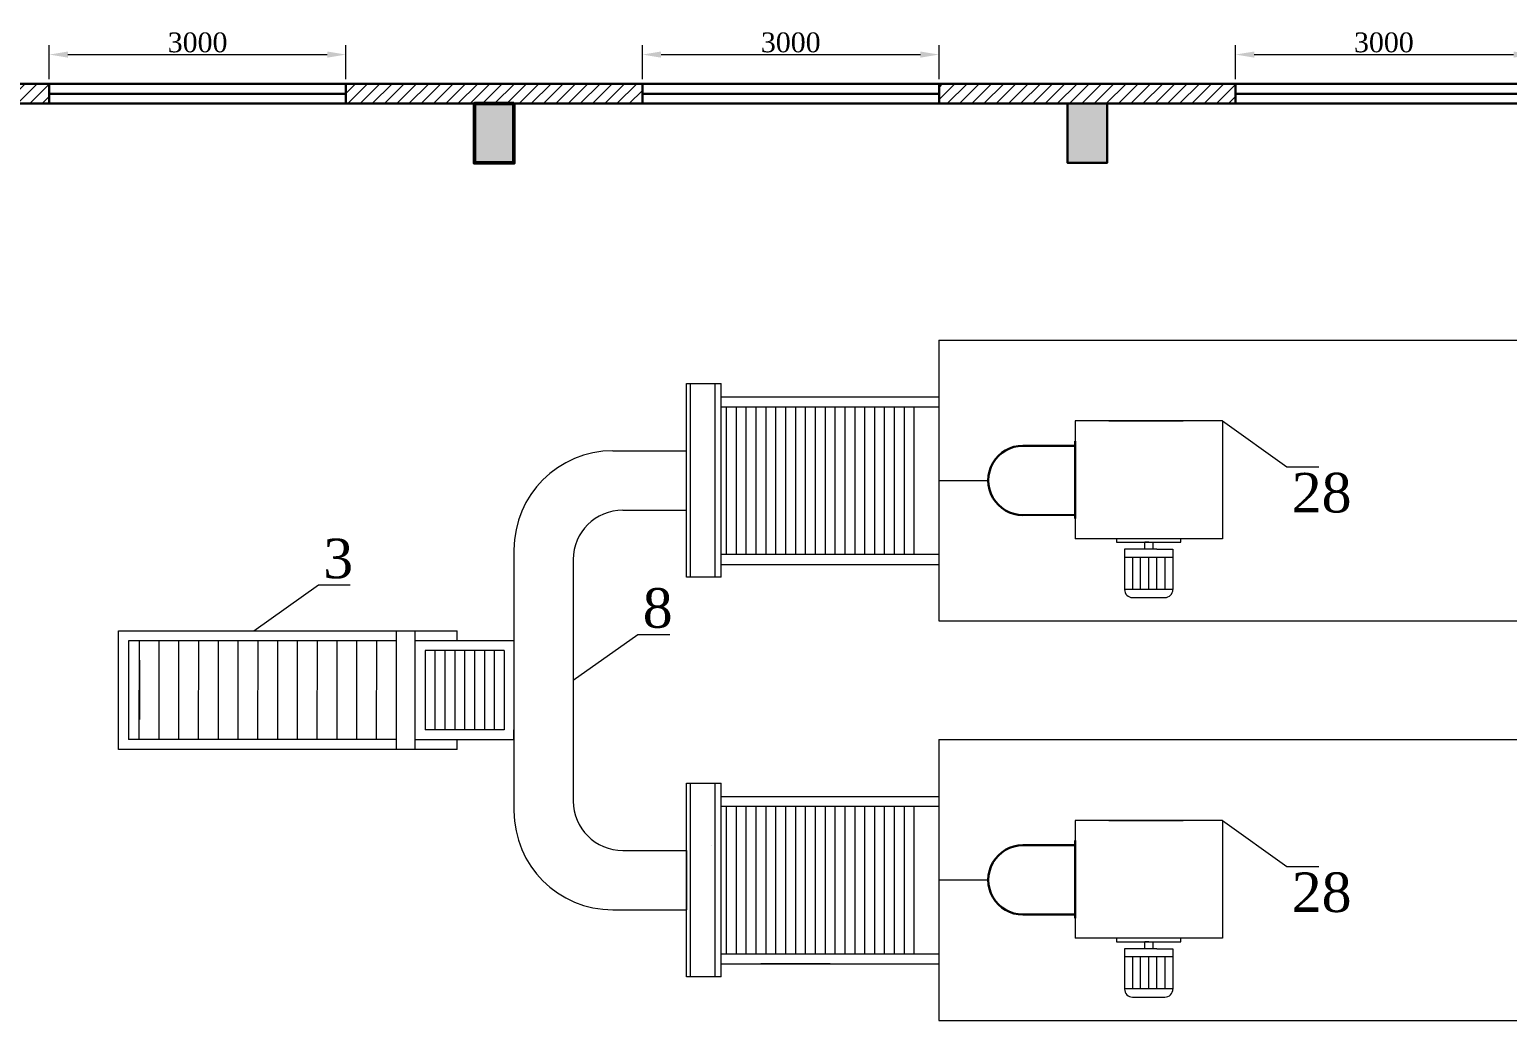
# Model space of a CAD drawing. Header units: inches. Extents: x -4475333 to 345677417, y -211198149 to 2125895.
# Drawn here: x -1920322 to -1905372, y 1155441 to 1165460 of the extents above; entities that cross this region are included whole.
import ezdxf

# ---------------------------------------------------------------- set-up
doc = ezdxf.new("R2010")
doc.units = ezdxf.units.IN
doc.header["$LTSCALE"] = 150
doc.header["$MEASUREMENT"] = 0
for name, color, linetype, lineweight in [('cot', 2, 'Continuous', 50), ('Duong vien', 7, 'Continuous', 50), ('KHUNG BVE', 7, 'Continuous', 0), ('TH net dam', 7, 'Continuous', 30)]:
    doc.layers.add(name, color=color, linetype=linetype, lineweight=lineweight)
doc.layers.add('KHUNG TENMANH', color=130, linetype='Continuous')
doc.layers.add('NET NHAP', color=7, linetype='Continuous')
doc.styles.add('1', font='times.ttf')
doc.styles.get("Standard").update_dxf_attribs({"font": 'times.ttf', "height": 100})
doc.dimstyles.new('75', dxfattribs={"dimtxt": 200, "dimasz": 188, "dimexe": 94, "dimexo": 47, "dimgap": 20, "dimtad": 1, "dimtoh": 1, "dimdec": 0, "dimtxsty": '1', "dimcen": 2.5, "dimclrt": 256, "dimadec": 0, "dimazin": 0, "dimtfac": 1, "dimtdec": 0, "dimtix": 1, "dimtmove": 0, "dimatfit": 2, "dimfxl": 1, "dimlwd": 9, "dimlwe": 9, "dimarcsym": 0})
pattern_1 = [(45, (-2626739, 1125888.88), (-61.871843, 61.871843), [])]

# ---------------------------------------------------------------- blocks, each defined once
blk = doc.blocks.new('*D30')
at = {"layer": 'Defpoints', "color": 0, "lineweight": 0, "ltscale": 3, "transparency": 16777216}
for p in [(-1917122, 1165207), (-1920122, 1164911), (-1917122, 1164911)]:
    blk.add_point(p, dxfattribs=at)
at = {"layer": 'NET NHAP', "color": 0, "lineweight": 9, "ltscale": 3, "transparency": 16777216}
for p, q in [((-1920122, 1164958), (-1920122, 1165301)), ((-1919934, 1165207), (-1917310, 1165207)), ((-1917122, 1164958), (-1917122, 1165301))]:
    blk.add_line(p, q, dxfattribs=at)
at = {"layer": 'NET NHAP', "color": 0, "lineweight": 0, "ltscale": 3, "transparency": 16777216}
for points in [[(-1919934, 1165238), (-1919934, 1165176), (-1920122, 1165207)], [(-1917310, 1165238), (-1917310, 1165176), (-1917122, 1165207)]]:
    blk.add_solid(points, dxfattribs=at)
at = {"layer": 'NET NHAP', "lineweight": 13, "ltscale": 3, "transparency": 16777216, "insert": (-1918622, 1165329), "char_height": 200, "attachment_point": 5, "style": '1'}
blk.add_mtext('3000', dxfattribs=at)
blk = doc.blocks.new('*D31')
at = {"layer": 'Defpoints', "color": 0, "lineweight": 0, "ltscale": 3, "transparency": 16777216}
for p in [(-1911122, 1165207), (-1914122, 1164911), (-1911122, 1164911)]:
    blk.add_point(p, dxfattribs=at)
at = {"layer": 'NET NHAP', "color": 0, "lineweight": 9, "ltscale": 3, "transparency": 16777216}
for p, q in [((-1914122, 1164958), (-1914122, 1165301)), ((-1913934, 1165207), (-1911310, 1165207)), ((-1911122, 1164958), (-1911122, 1165301))]:
    blk.add_line(p, q, dxfattribs=at)
at = {"layer": 'NET NHAP', "color": 0, "lineweight": 0, "ltscale": 3, "transparency": 16777216}
for points in [[(-1913934, 1165238), (-1913934, 1165176), (-1914122, 1165207)], [(-1911310, 1165238), (-1911310, 1165176), (-1911122, 1165207)]]:
    blk.add_solid(points, dxfattribs=at)
at = {"layer": 'NET NHAP', "lineweight": 13, "ltscale": 3, "transparency": 16777216, "insert": (-1912622, 1165329), "char_height": 200, "attachment_point": 5, "style": '1'}
blk.add_mtext('3000', dxfattribs=at)
blk = doc.blocks.new('*D32')
at = {"layer": 'Defpoints', "color": 0, "lineweight": 0, "ltscale": 3, "transparency": 16777216}
for p in [(-1905122, 1165207), (-1908122, 1164911), (-1905122, 1164911)]:
    blk.add_point(p, dxfattribs=at)
at = {"layer": 'NET NHAP', "color": 0, "lineweight": 9, "ltscale": 3, "transparency": 16777216}
for p, q in [((-1908122, 1164958), (-1908122, 1165301)), ((-1907934, 1165207), (-1905310, 1165207)), ((-1905122, 1164958), (-1905122, 1165301))]:
    blk.add_line(p, q, dxfattribs=at)
at = {"layer": 'NET NHAP', "color": 0, "lineweight": 0, "ltscale": 3, "transparency": 16777216}
for points in [[(-1907934, 1165238), (-1907934, 1165176), (-1908122, 1165207)], [(-1905310, 1165238), (-1905310, 1165176), (-1905122, 1165207)]]:
    blk.add_solid(points, dxfattribs=at)
at = {"layer": 'NET NHAP', "lineweight": 13, "ltscale": 3, "transparency": 16777216, "insert": (-1906622, 1165329), "char_height": 200, "attachment_point": 5, "style": '1'}
blk.add_mtext('3000', dxfattribs=at)

msp = doc.modelspace()

# ---------------------------------------------------------------- hatches: boundary and pattern name
at = {"layer": 'cot', "lineweight": 9}
for color, points in [(256, [(-1915422, 1164710.9), (-1915822, 1164710.9), (-1915822, 1164110.9), (-1915422, 1164110.9)]), (256, [(-1915422, 1164710.9), (-1915822, 1164710.9), (-1915822, 1164110.9), (-1915422, 1164110.9)]), (3, [(-1909822, 1164710.9), (-1909422, 1164710.9), (-1909422, 1164110.9), (-1909822, 1164110.9)])]:
    msp.add_hatch(color=color, dxfattribs=at).paths.add_polyline_path(points)
at = {"layer": 'KHUNG BVE', "linetype": 'Continuous', "lineweight": 9, "ltscale": 10}
h = msp.add_hatch(dxfattribs=at)
h.set_pattern_fill('ANSI31', color=5, scale=700, style=0)
h.set_pattern_definition(pattern_1)
h.paths.add_polyline_path([(-1920122.2, 1164910.9), (-1920122.2, 1164710.9), (-1923122.2, 1164710.9), (-1923122.2, 1164910.9)])
h = msp.add_hatch(dxfattribs=at)
h.set_pattern_fill('ANSI31', color=5, scale=700, style=0)
h.set_pattern_definition(pattern_1)
h.paths.add_polyline_path([(-1917122, 1164910.9), (-1914122, 1164910.9), (-1914122, 1164710.9), (-1917122, 1164710.9)])
h = msp.add_hatch(dxfattribs=at)
h.set_pattern_fill('ANSI31', color=5, scale=700, style=0)
h.set_pattern_definition(pattern_1)
h.paths.add_polyline_path([(-1911122, 1164910.9), (-1908122, 1164910.9), (-1908122, 1164710.9), (-1911122, 1164710.9)])

# ---------------------------------------------------------------- linework, layer by layer
at = {"layer": 'cot'}
msp.add_lwpolyline([(-1915422, 1164710.9), (-1915822, 1164710.9), (-1915822, 1164110.9), (-1915422, 1164110.9)], close=True, dxfattribs=at)
at = {"layer": 'Duong vien', "color": 7, "linetype": 'Continuous', "lineweight": 18, "ltscale": 10}
for p, q in [((-1908255.8, 1161502.6), (-1907602.9, 1161038.6)), ((-1907602.9, 1161038.6), (-1907280, 1161038.6)), ((-1918053.4, 1159380.7), (-1917400.5, 1159844.7)), ((-1917400.5, 1159844.7), (-1917077.7, 1159844.7)), ((-1914821.5, 1158880), (-1914168.6, 1159344)), ((-1914168.6, 1159344), (-1913845.7, 1159344)), ((-1908255.8, 1157462.6), (-1907602.9, 1156998.6)), ((-1907602.9, 1156998.6), (-1907280, 1156998.6))]:
    msp.add_line(p, q, dxfattribs=at)
at = {"layer": 'KHUNG BVE', "color": 3, "linetype": 'Continuous', "lineweight": 30, "ltscale": 10}
for p, q in [((-1920122.2, 1164910.9), (-1920122.2, 1164710.9)), ((-1920122.2, 1164910.9), (-1917122, 1164910.9)), ((-1917122, 1164710.9), (-1917122, 1164910.9)), ((-1917122, 1164910.9), (-1914122, 1164910.9)), ((-1914122.2, 1164910.9), (-1911122, 1164910.9)), ((-1914122, 1164910.9), (-1914122, 1164710.9)), ((-1911122, 1164710.9), (-1911122, 1164910.9)), ((-1911122, 1164910.9), (-1903422, 1164910.9)), ((-1911122, 1164910.9), (-1908122, 1164910.9)), ((-1908622, 1164910.9), (-1908622, 1164910.9)), ((-1908122, 1164910.9), (-1908122, 1164910.9)), ((-1908122, 1164910.9), (-1908122, 1164710.9)), ((-1905622, 1164910.9), (-1905622, 1164910.9)), ((-1917122, 1164810.9), (-1920122.2, 1164810.9)), ((-1911122, 1164810.9), (-1914122.2, 1164810.9)), ((-1908122, 1164810.9), (-1905122, 1164810.9)), ((-1920122.2, 1164710.9), (-1917122, 1164710.9)), ((-1914122, 1164710.9), (-1917122, 1164710.9)), ((-1914122.2, 1164710.9), (-1911122, 1164710.9)), ((-1911122, 1164710.9), (-1903622, 1164710.9)), ((-1908122, 1164710.9), (-1911122, 1164710.9))]:
    msp.add_line(p, q, dxfattribs=at)
at = {"layer": 'KHUNG BVE', "lineweight": 0}
for p, q in [((-1911124.7, 1162320.8), (-1897875.5, 1162320.8)), ((-1911124.7, 1162320.8), (-1911124.7, 1159480.8)), ((-1913325.5, 1161746), (-1912915.5, 1161746)), ((-1912915.5, 1161746), (-1912215.5, 1161746)), ((-1909745.8, 1161502.6), (-1909745.8, 1160311)), ((-1908255.8, 1161502.6), (-1909745.8, 1161502.6)), ((-1909403.6, 1161502.6), (-1908703.6, 1161502.6)), ((-1909350.8, 1161502.6), (-1908650.8, 1161502.6)), ((-1908255.8, 1161502.6), (-1908255.8, 1160311)), ((-1914421.5, 1161200.8), (-1913675.5, 1161200.8)), ((-1913675.5, 1160900.8), (-1913675.5, 1161200.8)), ((-1911124.7, 1160900.8), (-1910624.7, 1160900.8)), ((-1914321.5, 1160600.8), (-1913675.5, 1160600.8)), ((-1913675.5, 1160600.8), (-1913675.5, 1160600.8)), ((-1908255.8, 1160311), (-1909745.8, 1160311)), ((-1909327.1, 1160311), (-1909327.1, 1160276.1)), ((-1909327.1, 1160276.1), (-1908674.5, 1160276.1)), ((-1909000.8, 1160276.1), (-1909040.8, 1160276.1)), ((-1909040.8, 1160206), (-1909040.8, 1160276.1)), ((-1908960.8, 1160276.1), (-1908960.8, 1160206)), ((-1908674.5, 1160276.1), (-1908674.5, 1160311)), ((-1915421.5, 1160200.8), (-1915421.5, 1159280.8)), ((-1909245.5, 1160206), (-1909245.5, 1159798.2)), ((-1909082.4, 1160206), (-1909245.5, 1160206)), ((-1908756.1, 1160123), (-1909245.5, 1160123)), ((-1909164, 1160123), (-1909164, 1159799.8)), ((-1908919.2, 1160206), (-1909082.4, 1160206)), ((-1909082.4, 1159799.8), (-1909082.4, 1160123)), ((-1908960.8, 1160206), (-1909040.8, 1160206)), ((-1909000.8, 1159799.8), (-1909000.8, 1160123)), ((-1908919.2, 1160206), (-1908756.1, 1160206)), ((-1908919.2, 1159799.8), (-1908919.2, 1160123)), ((-1908837.7, 1160123), (-1908837.7, 1159799.8)), ((-1908756.1, 1160206), (-1908756.1, 1160123)), ((-1908756.1, 1160206), (-1908756.1, 1159798.2)), ((-1914821.5, 1160100.8), (-1914821.5, 1157659.3)), ((-1913325.5, 1160052.6), (-1911124.7, 1160052.6)), ((-1908756.1, 1159799.8), (-1909245.5, 1159799.8)), ((-1909164, 1159716.6), (-1908837.7, 1159716.6)), ((-1908756.1, 1159798.2), (-1908756.1, 1159799.8)), ((-1911124.7, 1159480.8), (-1897875.5, 1159480.8)), ((-1915421.5, 1159280.8), (-1915421.5, 1158280.8)), ((-1915421.5, 1159280.8), (-1915421.5, 1158280.8)), ((-1919211, 1159082), (-1919211, 1158482)), ((-1915421.5, 1158280.8), (-1915421.5, 1157559.3)), ((-1911124.7, 1158280.8), (-1911124.7, 1155440.8)), ((-1911124.7, 1158280.8), (-1897875.5, 1158280.8)), ((-1913675.5, 1156012.6), (-1913675.5, 1157706)), ((-1909745.8, 1157462.6), (-1909745.8, 1156271)), ((-1908255.8, 1157462.6), (-1909745.8, 1157462.6)), ((-1909403.6, 1157462.6), (-1908703.6, 1157462.6)), ((-1909350.8, 1157462.6), (-1908650.8, 1157462.6)), ((-1908255.8, 1157462.6), (-1908255.8, 1156271)), ((-1914321.5, 1157159.3), (-1913675.5, 1157159.3)), ((-1913675.5, 1157159.3), (-1913675.5, 1156559.3)), ((-1913425.3, 1157210.8), (-1913425.3, 1157210.8)), ((-1911124.7, 1156860.8), (-1910624.7, 1156860.8)), ((-1914421.5, 1156559.3), (-1913675.5, 1156559.3)), ((-1908255.8, 1156271), (-1909745.8, 1156271)), ((-1909327.1, 1156271), (-1909327.1, 1156236.1)), ((-1909327.1, 1156236.1), (-1908674.5, 1156236.1)), ((-1909000.8, 1156236.1), (-1909040.8, 1156236.1)), ((-1909040.8, 1156166), (-1909040.8, 1156236.1)), ((-1908960.8, 1156236.1), (-1908960.8, 1156166)), ((-1908674.5, 1156236.1), (-1908674.5, 1156271)), ((-1909245.5, 1156166), (-1909245.5, 1155758.2)), ((-1909082.4, 1156166), (-1909245.5, 1156166)), ((-1908919.2, 1156166), (-1909082.4, 1156166)), ((-1908960.8, 1156166), (-1909040.8, 1156166)), ((-1908919.2, 1156166), (-1908756.1, 1156166)), ((-1908756.1, 1156166), (-1908756.1, 1156083)), ((-1908756.1, 1156166), (-1908756.1, 1155758.2)), ((-1913325.5, 1156012.6), (-1911124.7, 1156012.6)), ((-1913325.5, 1156012.6), (-1912947.6, 1156012.6)), ((-1913325.5, 1156012.6), (-1912924.5, 1156012.6)), ((-1912224.5, 1156012.6), (-1912924.5, 1156012.6)), ((-1908756.1, 1156083), (-1909245.5, 1156083)), ((-1909164, 1156083), (-1909164, 1155759.8)), ((-1909082.4, 1155759.8), (-1909082.4, 1156083)), ((-1909000.8, 1155759.8), (-1909000.8, 1156083)), ((-1908919.2, 1155759.8), (-1908919.2, 1156083)), ((-1908837.7, 1156083), (-1908837.7, 1155759.8)), ((-1908756.1, 1155759.8), (-1909245.5, 1155759.8)), ((-1909164, 1155676.6), (-1908837.7, 1155676.6)), ((-1908756.1, 1155758.2), (-1908756.1, 1155759.8)), ((-1911124.7, 1155440.8), (-1897875.5, 1155440.8))]:
    msp.add_line(p, q, dxfattribs=at)
at = {"layer": 'KHUNG BVE', "color": 7, "lineweight": 18, "ltscale": 3}
for p, q in [((-1913675.5, 1159922.1), (-1913675.5, 1161879.5)), ((-1913675.5, 1161879.5), (-1913325.5, 1161879.5)), ((-1913635.5, 1159922.1), (-1913635.5, 1161879.5)), ((-1913385.5, 1160500.8), (-1913385.5, 1161879.5)), ((-1913325.5, 1160500.8), (-1913325.5, 1161879.5)), ((-1913325.5, 1161746), (-1911124.7, 1161746)), ((-1913325.5, 1161646), (-1911124.7, 1161646)), ((-1913271.9, 1161300.8), (-1913271.9, 1161646)), ((-1913271.9, 1161300.8), (-1913271.9, 1161646)), ((-1913271.9, 1161300.8), (-1913271.9, 1161646)), ((-1913271.9, 1160500.8), (-1913271.9, 1161646)), ((-1913171.9, 1160155.6), (-1913171.9, 1161646)), ((-1913171.9, 1160155.6), (-1913171.9, 1161646)), ((-1913171.9, 1160155.6), (-1913171.9, 1161646)), ((-1913171.9, 1160155.6), (-1913171.9, 1161646)), ((-1913071.9, 1160155.6), (-1913071.9, 1161646)), ((-1913071.9, 1160155.6), (-1913071.9, 1161646)), ((-1913071.9, 1160155.6), (-1913071.9, 1161646)), ((-1913071.9, 1160155.6), (-1913071.9, 1161646)), ((-1912971.9, 1160155.6), (-1912971.9, 1161646)), ((-1912971.9, 1160155.6), (-1912971.9, 1161646)), ((-1912971.9, 1160155.6), (-1912971.9, 1161646)), ((-1912971.9, 1160155.6), (-1912971.9, 1161646)), ((-1912871.9, 1160155.6), (-1912871.9, 1161646)), ((-1912871.9, 1160155.6), (-1912871.9, 1161646)), ((-1912871.9, 1160155.6), (-1912871.9, 1161646)), ((-1912871.9, 1160155.6), (-1912871.9, 1161646)), ((-1912871.9, 1160155.6), (-1912871.9, 1161646)), ((-1912771.9, 1160155.6), (-1912771.9, 1161646)), ((-1912771.9, 1160155.6), (-1912771.9, 1161646)), ((-1912771.9, 1160155.6), (-1912771.9, 1161646)), ((-1912771.9, 1160155.6), (-1912771.9, 1161646)), ((-1912671.9, 1160155.6), (-1912671.9, 1161646)), ((-1912671.9, 1160155.6), (-1912671.9, 1161646)), ((-1912671.9, 1160155.6), (-1912671.9, 1161646)), ((-1912671.9, 1160155.6), (-1912671.9, 1161646)), ((-1912571.9, 1160155.6), (-1912571.9, 1161646)), ((-1912571.9, 1160155.6), (-1912571.9, 1161646)), ((-1912571.9, 1160155.6), (-1912571.9, 1161646)), ((-1912571.9, 1160155.6), (-1912571.9, 1161646)), ((-1912471.9, 1160155.6), (-1912471.9, 1161646)), ((-1912471.9, 1160155.6), (-1912471.9, 1161646)), ((-1912471.9, 1160155.6), (-1912471.9, 1161646)), ((-1912471.9, 1160155.6), (-1912471.9, 1161646)), ((-1912371.9, 1160155.6), (-1912371.9, 1161646)), ((-1912371.9, 1160155.6), (-1912371.9, 1161646)), ((-1912371.9, 1160155.6), (-1912371.9, 1161646)), ((-1912371.9, 1160155.6), (-1912371.9, 1161646)), ((-1912271.9, 1160155.6), (-1912271.9, 1161646)), ((-1912271.9, 1160155.6), (-1912271.9, 1161646)), ((-1912271.9, 1160155.6), (-1912271.9, 1161646)), ((-1912271.9, 1160155.6), (-1912271.9, 1161646)), ((-1912171.9, 1160155.6), (-1912171.9, 1161646)), ((-1912171.9, 1160155.6), (-1912171.9, 1161646)), ((-1912171.9, 1160155.6), (-1912171.9, 1161646)), ((-1912171.9, 1160155.6), (-1912171.9, 1161646)), ((-1912071.9, 1160155.6), (-1912071.9, 1161646)), ((-1912071.9, 1160155.6), (-1912071.9, 1161646)), ((-1912071.9, 1160155.6), (-1912071.9, 1161646)), ((-1912071.9, 1160155.6), (-1912071.9, 1161646)), ((-1911971.9, 1160155.6), (-1911971.9, 1161646)), ((-1911971.9, 1160155.6), (-1911971.9, 1161646)), ((-1911971.9, 1160155.6), (-1911971.9, 1161646)), ((-1911971.9, 1160155.6), (-1911971.9, 1161646)), ((-1911871.9, 1160155.6), (-1911871.9, 1161646)), ((-1911871.9, 1160155.6), (-1911871.9, 1161646)), ((-1911871.9, 1160155.6), (-1911871.9, 1161646)), ((-1911871.9, 1160155.6), (-1911871.9, 1161646)), ((-1911771.9, 1160155.6), (-1911771.9, 1161646)), ((-1911771.9, 1160155.6), (-1911771.9, 1161646)), ((-1911771.9, 1160155.6), (-1911771.9, 1161646)), ((-1911771.9, 1160155.6), (-1911771.9, 1161646)), ((-1911671.9, 1160155.6), (-1911671.9, 1161646)), ((-1911671.9, 1160155.6), (-1911671.9, 1161646)), ((-1911671.9, 1160155.6), (-1911671.9, 1161646)), ((-1911671.9, 1160155.6), (-1911671.9, 1161646)), ((-1911571.9, 1160155.6), (-1911571.9, 1161646)), ((-1911571.9, 1160155.6), (-1911571.9, 1161646)), ((-1911571.9, 1160155.6), (-1911571.9, 1161646)), ((-1911571.9, 1160155.6), (-1911571.9, 1161646)), ((-1911471.9, 1160155.6), (-1911471.9, 1161646)), ((-1911471.9, 1160155.6), (-1911471.9, 1161646)), ((-1911471.9, 1160155.6), (-1911471.9, 1161646)), ((-1911471.9, 1160155.6), (-1911471.9, 1161646)), ((-1911371.9, 1160155.6), (-1911371.9, 1161646)), ((-1911371.9, 1160155.6), (-1911371.9, 1161646)), ((-1911371.9, 1160155.6), (-1911371.9, 1161646)), ((-1911371.9, 1160155.6), (-1911371.9, 1161646)), ((-1913385.5, 1159922.1), (-1913385.5, 1160500.8)), ((-1913325.5, 1159922.1), (-1913325.5, 1160500.8)), ((-1913271.9, 1160155.6), (-1913271.9, 1160500.8)), ((-1913271.9, 1160155.6), (-1913271.9, 1160500.8)), ((-1913271.9, 1160155.6), (-1913271.9, 1160500.8)), ((-1913271.9, 1160155.6), (-1913271.9, 1160500.8)), ((-1913325.5, 1160155.6), (-1911124.7, 1160155.6)), ((-1913325.5, 1159922.1), (-1913675.5, 1159922.1)), ((-1913675.5, 1155882.1), (-1913675.5, 1157839.5)), ((-1913675.5, 1157839.5), (-1913325.5, 1157839.5)), ((-1913635.5, 1155882.1), (-1913635.5, 1157839.5)), ((-1913385.5, 1156460.8), (-1913385.5, 1157839.5)), ((-1913325.5, 1156460.8), (-1913325.5, 1157839.5)), ((-1913325.5, 1157706), (-1911124.7, 1157706)), ((-1913325.5, 1157606), (-1911124.7, 1157606)), ((-1913271.9, 1157260.8), (-1913271.9, 1157606)), ((-1913271.9, 1157260.8), (-1913271.9, 1157606)), ((-1913271.9, 1157260.8), (-1913271.9, 1157606)), ((-1913271.9, 1156460.8), (-1913271.9, 1157606)), ((-1913171.9, 1156115.6), (-1913171.9, 1157606)), ((-1913171.9, 1156115.6), (-1913171.9, 1157606)), ((-1913171.9, 1156115.6), (-1913171.9, 1157606)), ((-1913171.9, 1156115.6), (-1913171.9, 1157606)), ((-1913071.9, 1156115.6), (-1913071.9, 1157606)), ((-1913071.9, 1156115.6), (-1913071.9, 1157606)), ((-1913071.9, 1156115.6), (-1913071.9, 1157606)), ((-1913071.9, 1156115.6), (-1913071.9, 1157606)), ((-1912971.9, 1156115.6), (-1912971.9, 1157606)), ((-1912971.9, 1156115.6), (-1912971.9, 1157606)), ((-1912971.9, 1156115.6), (-1912971.9, 1157606)), ((-1912971.9, 1156115.6), (-1912971.9, 1157606)), ((-1912871.9, 1156115.6), (-1912871.9, 1157606)), ((-1912871.9, 1156115.6), (-1912871.9, 1157606)), ((-1912871.9, 1156115.6), (-1912871.9, 1157606)), ((-1912871.9, 1156115.6), (-1912871.9, 1157606)), ((-1912871.9, 1156115.6), (-1912871.9, 1157606)), ((-1912771.9, 1156115.6), (-1912771.9, 1157606)), ((-1912771.9, 1156115.6), (-1912771.9, 1157606)), ((-1912771.9, 1156115.6), (-1912771.9, 1157606)), ((-1912771.9, 1156115.6), (-1912771.9, 1157606)), ((-1912671.9, 1156115.6), (-1912671.9, 1157606)), ((-1912671.9, 1156115.6), (-1912671.9, 1157606)), ((-1912671.9, 1156115.6), (-1912671.9, 1157606)), ((-1912671.9, 1156115.6), (-1912671.9, 1157606)), ((-1912571.9, 1156115.6), (-1912571.9, 1157606)), ((-1912571.9, 1156115.6), (-1912571.9, 1157606)), ((-1912571.9, 1156115.6), (-1912571.9, 1157606)), ((-1912571.9, 1156115.6), (-1912571.9, 1157606)), ((-1912471.9, 1156115.6), (-1912471.9, 1157606)), ((-1912471.9, 1156115.6), (-1912471.9, 1157606)), ((-1912471.9, 1156115.6), (-1912471.9, 1157606)), ((-1912471.9, 1156115.6), (-1912471.9, 1157606)), ((-1912371.9, 1156115.6), (-1912371.9, 1157606)), ((-1912371.9, 1156115.6), (-1912371.9, 1157606)), ((-1912371.9, 1156115.6), (-1912371.9, 1157606)), ((-1912371.9, 1156115.6), (-1912371.9, 1157606)), ((-1912271.9, 1156115.6), (-1912271.9, 1157606)), ((-1912271.9, 1156115.6), (-1912271.9, 1157606)), ((-1912271.9, 1156115.6), (-1912271.9, 1157606)), ((-1912271.9, 1156115.6), (-1912271.9, 1157606)), ((-1912171.9, 1156115.6), (-1912171.9, 1157606)), ((-1912171.9, 1156115.6), (-1912171.9, 1157606)), ((-1912171.9, 1156115.6), (-1912171.9, 1157606)), ((-1912171.9, 1156115.6), (-1912171.9, 1157606)), ((-1912071.9, 1156115.6), (-1912071.9, 1157606)), ((-1912071.9, 1156115.6), (-1912071.9, 1157606)), ((-1912071.9, 1156115.6), (-1912071.9, 1157606)), ((-1912071.9, 1156115.6), (-1912071.9, 1157606)), ((-1911971.9, 1156115.6), (-1911971.9, 1157606)), ((-1911971.9, 1156115.6), (-1911971.9, 1157606)), ((-1911971.9, 1156115.6), (-1911971.9, 1157606)), ((-1911971.9, 1156115.6), (-1911971.9, 1157606)), ((-1911871.9, 1156115.6), (-1911871.9, 1157606)), ((-1911871.9, 1156115.6), (-1911871.9, 1157606)), ((-1911871.9, 1156115.6), (-1911871.9, 1157606)), ((-1911871.9, 1156115.6), (-1911871.9, 1157606)), ((-1911771.9, 1156115.6), (-1911771.9, 1157606)), ((-1911771.9, 1156115.6), (-1911771.9, 1157606)), ((-1911771.9, 1156115.6), (-1911771.9, 1157606)), ((-1911771.9, 1156115.6), (-1911771.9, 1157606)), ((-1911671.9, 1156115.6), (-1911671.9, 1157606)), ((-1911671.9, 1156115.6), (-1911671.9, 1157606)), ((-1911671.9, 1156115.6), (-1911671.9, 1157606)), ((-1911671.9, 1156115.6), (-1911671.9, 1157606)), ((-1911571.9, 1156115.6), (-1911571.9, 1157606)), ((-1911571.9, 1156115.6), (-1911571.9, 1157606)), ((-1911571.9, 1156115.6), (-1911571.9, 1157606)), ((-1911571.9, 1156115.6), (-1911571.9, 1157606)), ((-1911471.9, 1156115.6), (-1911471.9, 1157606)), ((-1911471.9, 1156115.6), (-1911471.9, 1157606)), ((-1911471.9, 1156115.6), (-1911471.9, 1157606)), ((-1911471.9, 1156115.6), (-1911471.9, 1157606)), ((-1911371.9, 1156115.6), (-1911371.9, 1157606)), ((-1913385.5, 1155882.1), (-1913385.5, 1156460.8)), ((-1913325.5, 1155882.1), (-1913325.5, 1156460.8)), ((-1913271.9, 1156115.6), (-1913271.9, 1156460.8)), ((-1913271.9, 1156115.6), (-1913271.9, 1156460.8)), ((-1913271.9, 1156115.6), (-1913271.9, 1156460.8)), ((-1913271.9, 1156115.6), (-1913271.9, 1156460.8)), ((-1913325.5, 1156115.6), (-1911124.7, 1156115.6)), ((-1913325.5, 1155882.1), (-1913675.5, 1155882.1))]:
    msp.add_line(p, q, dxfattribs=at)
at = {"layer": 'KHUNG BVE', "color": 7, "linetype": 'Continuous', "lineweight": 18, "ltscale": 10}
for p, q in [((-1919421.5, 1158180.8), (-1919421.5, 1159380.8)), ((-1919421.5, 1159380.8), (-1915997.5, 1159380.8)), ((-1919421.5, 1159380.8), (-1919321.5, 1159380.8)), ((-1916611.6, 1158180.8), (-1916611.6, 1159380.8)), ((-1916421.4, 1158180.8), (-1916421.4, 1159380.8)), ((-1915997.5, 1159280.8), (-1915997.5, 1159380.8)), ((-1919321.5, 1159280.7), (-1919321.5, 1158280.8)), ((-1916611, 1159277.7), (-1919321.5, 1159280.7)), ((-1919211.6, 1158283.5), (-1919210.5, 1159280.5)), ((-1919011.6, 1158280.8), (-1919010.5, 1159277.8)), ((-1918811.6, 1158280.8), (-1918810.5, 1159277.8)), ((-1918611.6, 1158280.8), (-1918610.5, 1159277.8)), ((-1918411.6, 1158280.8), (-1918410.5, 1159277.8)), ((-1918411.6, 1158280.8), (-1918410.5, 1159277.8)), ((-1918211.6, 1158280.8), (-1918210.5, 1159277.8)), ((-1918011.6, 1158280.8), (-1918010.5, 1159277.8)), ((-1917811.6, 1158280.8), (-1917810.5, 1159277.8)), ((-1917611.6, 1158280.8), (-1917610.5, 1159277.8)), ((-1917611.6, 1158280.8), (-1917610.5, 1159277.8)), ((-1917411.6, 1158281.5), (-1917410.5, 1159278.4)), ((-1917411.6, 1158280.8), (-1917410.5, 1159277.8)), ((-1917211.6, 1158280.8), (-1917210.5, 1159277.8)), ((-1917211.6, 1158280.8), (-1917210.5, 1159277.8)), ((-1917011.6, 1158280.8), (-1917010.5, 1159277.8)), ((-1916811.6, 1158280.8), (-1916810.5, 1159277.8)), ((-1916421.4, 1159280.8), (-1915421.5, 1159280.8)), ((-1915421.5, 1159280.8), (-1915421.5, 1158280.8)), ((-1916321.5, 1159180.8), (-1916321.5, 1158380.8)), ((-1915521.5, 1159180.8), (-1916321.4, 1159180.8)), ((-1916221.5, 1159180.8), (-1916221.5, 1158380.8)), ((-1916121.5, 1159180.8), (-1916121.5, 1158380.8)), ((-1916021.5, 1159180.8), (-1916021.5, 1158380.8)), ((-1915921.5, 1159180.8), (-1915921.5, 1158380.8)), ((-1915821.5, 1159180.8), (-1915821.5, 1158380.8)), ((-1915721.5, 1159180.8), (-1915721.5, 1158380.8)), ((-1915621.5, 1159180.8), (-1915621.5, 1158380.8)), ((-1915521.5, 1159180.8), (-1915521.5, 1158380.8)), ((-1915521.5, 1158380.8), (-1916321.4, 1158380.8)), ((-1915421.5, 1158280.8), (-1915421.5, 1158380.8)), ((-1915997.5, 1158180.8), (-1919421.5, 1158180.8)), ((-1916611.6, 1158280.8), (-1919321.5, 1158280.8)), ((-1916611.6, 1158280.8), (-1916711.6, 1158280.8)), ((-1916611.6, 1158180.8), (-1916611.6, 1158280.8)), ((-1916421.4, 1158280.8), (-1915421.5, 1158280.8)), ((-1915997.5, 1158180.8), (-1915997.5, 1158280.8))]:
    msp.add_line(p, q, dxfattribs=at)
at = {"layer": 'KHUNG BVE', "color": 3, "linetype": 'Continuous', "lineweight": 30, "ltscale": 10}
for points in [[(-1920122.2, 1164910.9), (-1923122.2, 1164910.9)], [(-1920122.2, 1164710.9), (-1923122.2, 1164710.9)]]:
    msp.add_lwpolyline(points, dxfattribs=at)
at = {"layer": 'KHUNG BVE', "lineweight": 0}
for centre, radius, start, end in [((-1914421.5, 1160200.8), 1000, 90, 180), ((-1914321.5, 1160100.8), 500, 90, 180), ((-1909164, 1159798.2), 81.6, 180, 270), ((-1908837.7, 1159798.2), 81.6, 270, 0), ((-1914321.5, 1157659.3), 500, 180, 270), ((-1914421.5, 1157559.3), 1000, 180, 270), ((-1909164, 1155758.2), 81.6, 180, 270), ((-1908837.7, 1155758.2), 81.6, 270, 0)]:
    msp.add_arc(centre, radius, start, end, dxfattribs=at)
at = {"layer": 'KHUNG TENMANH'}
msp.add_lwpolyline([(-1915422, 1164710.9), (-1915822, 1164710.9), (-1915822, 1164110.9), (-1915422, 1164110.9)], close=True, dxfattribs=at)
at = {"layer": 'KHUNG TENMANH', "color": 3, "lineweight": 30}
msp.add_lwpolyline([(-1909822, 1164710.9), (-1909422, 1164710.9), (-1909422, 1164110.9), (-1909822, 1164110.9)], close=True, dxfattribs=at)
at = {"layer": 'TH net dam'}
for p, q in [((-1910274.7, 1161251.4), (-1909745.8, 1161251.4)), ((-1909745.8, 1161298.8), (-1909745.8, 1160514.8)), ((-1910274.7, 1160551.4), (-1909745.8, 1160552.2)), ((-1910274.7, 1157211.4), (-1909745.8, 1157211.4)), ((-1909745.8, 1157258.8), (-1909745.8, 1156474.8)), ((-1910274.7, 1156511.4), (-1909745.8, 1156512.2))]:
    msp.add_line(p, q, dxfattribs=at)
for centre in [(-1910274.7, 1160901.4), (-1910274.7, 1156861.4)]:
    msp.add_arc(centre, 350, 89.99978, 270.18189, dxfattribs=at)

# ---------------------------------------------------------------- texts
at = {"color": 7, "linetype": 'ByBlock', "lineweight": 18, "char_height": 400, "width": 236.121}
for s, insert, attachment_point in [('28', (-1907553.4, 1160571.1), 7), ('3', (-1917351, 1160312.2), 1), ('8', (-1914119.1, 1159811.5), 1), ('28', (-1907553.4, 1156531.1), 7)]:
    msp.add_mtext(s, dxfattribs=dict(at, insert=insert, attachment_point=attachment_point))

# ---------------------------------------------------------------- dimensions: what is measured, and where the dimension line sits
at = {"layer": 'NET NHAP', "color": 0, "lineweight": 13, "ltscale": 3}
for base, p1, p2, picture, middle in [((-1917122, 1165206.9), (-1920122.2, 1164910.9), (-1917122, 1164910.9), '*D30', (-1918622.1, 1165328.6)), ((-1911122, 1165206.9), (-1914122, 1164910.9), (-1911122, 1164910.9), '*D31', (-1912622, 1165328.6)), ((-1905122, 1165206.9), (-1908122, 1164910.9), (-1905122, 1164910.9), '*D32', (-1906622, 1165328.6))]:
    dim = msp.add_linear_dim(base=base, p1=p1, p2=p2, dimstyle='75', dxfattribs=at)
    dim.commit()
    dim.dimension.update_dxf_attribs({"geometry": picture, "text_midpoint": middle})

doc.saveas('drawing.dxf')
